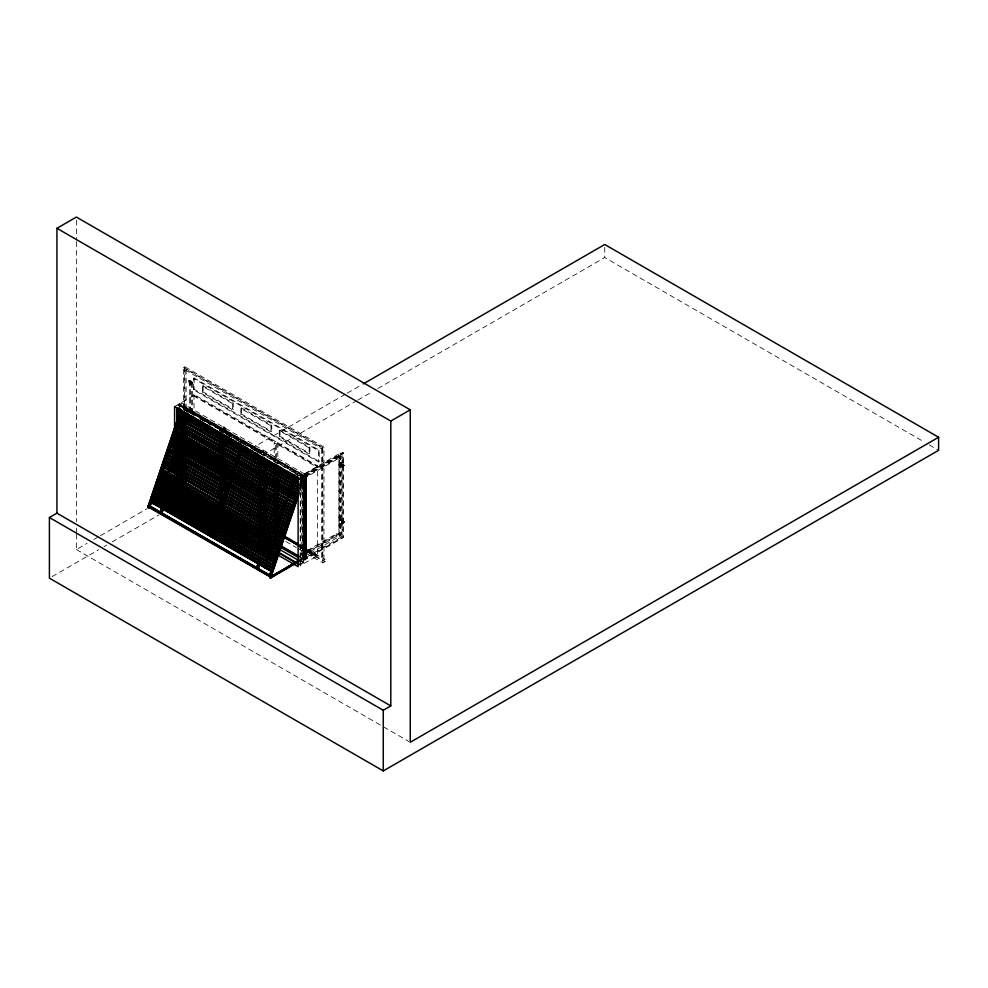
<?xml version="1.0" encoding="UTF-8"?>
<svg xmlns="http://www.w3.org/2000/svg" width="988" height="988" viewBox="0 0 988 988"><rect width="100%" height="100%" fill="white"/><g stroke="black" fill="none" stroke-linecap="round" stroke-linejoin="round"><path stroke-width="0.74" stroke-dasharray="4.94 3.71" d="M179.717 406.686L179.717 403.635L176.741 405.401L176.741 406.241L179.754 404.5L179.754 403.66L303.254 475.043L303.254 475.883L300.241 477.624L300.241 565.469L317.568 555.898L317.568 465.817L277.826 442.871L277.122 443.266L277.122 444.143L316.876 467.089L300.241 476.784M192.117 413.466L191.993 382.603M300.513 484.367L300.401 475.734L300.241 564.84L303.254 563.098L303.316 475.228L260.486 450.269M300.438 555.417L300.438 554.552L336.624 533.656L339.637 534.533L339.637 536.274L336.624 534.533L300.438 555.417L303.452 557.158L341.255 535.335L341.231 456.876L339.749 457.765L339.749 535.335L338.242 534.459M300.895 482.897L300.92 484.639L300.624 482.626M301.402 483.54L301.501 475.105L301.13 485.219L302.081 483.256C300.228 483.564 304.045 484.157 301.167 484.676C300.624 482.749 303.23 488.393 299.982 490.419M301.402 475.154L302.242 475.549L301.933 484.108M302.353 483.997L302.242 475.549M302.563 474.796L302.501 562.666L300.488 563.827M304.106 543.696L305.156 543.894L304.106 543.696L304.106 474.895L342.799 452.566L343.515 452.973L343.515 537.509L304.81 559.838L304.106 559.43C302.118 555.231 307.799 549.217 303.711 551.341C300.513 541.893 307.811 540.152 305.181 550.995M304.316 556.664L304.316 554.923L339.749 534.459M304.329 554.046L304.329 553.169L306.589 554.478L305.835 554.046L305.835 477.34L306.564 477.772L306.589 555.355L304.329 554.046L338.995 534.026L341.255 535.335M304.329 543.536L304.329 474.734L304.106 558.553L342.046 536.657L342.046 452.998M304.934 544.067L305.07 488.443L303.501 488.566L305.156 488.813L305.181 481.724L303.464 481.724L305.181 481.724M305.156 543.894L305.156 559.64L305.156 475.105L304.934 543.672M305.835 554.046L305.835 475.599L338.995 456.456L338.242 456.024M306.589 553.613L306.589 476.908L306.589 558.825M338.995 534.903L338.995 455.591L341.255 456.888L305.156 477.71L305.181 488.69M304.329 558.393L302.822 557.528L302.822 474.734L340.502 452.973L340.502 535.768L342.046 536.657M340.601 462.668L340.601 463.533C336.785 465.706 342.601 460.877 339.292 463.36M341.601 524.134L341.601 519.12L343.281 518.169L343.355 523.245L342.428 523.875M304.897 559.776L304.106 559.43L342.799 537.089L342.799 452.566M223.696 432.386L225.956 431.077L225.178 433.238M191.956 382.591L189.733 381.652L189.214 380.368L189.239 382.998L191.536 384.32L192.215 382.85L192.215 382.023L189.35 380.429M301.846 558.405L301.105 559.677M342.861 464.298C343.552 466.744 345.121 464.15 342.206 466.756M340.304 519.849C338.674 521.565 340.971 517.564 340.502 520.096L339.057 520.874M342.231 521.392C343.799 519.91 340.601 522.998 343.96 522.467L344.293 521.763L342.614 520.837M343.367 521.948L342.181 523.764L343.589 522.244M305.181 544.03L303.489 543.894M301.254 559.764L301.464 559.183M342.861 464.731L344.367 465.595M299.907 486.01L300.451 484.404M300.204 487.072L301.266 484.157L302.13 484.663L300.167 490.443M300.179 487.59L301.266 484.157L301.945 484.589M189.103 380.726C192.87 380.639 190.919 385.32 188.535 382.047L189.288 380.763M189.239 382.998L189.795 381.664M339.576 463.002L340.205 462.742M343.256 466.768L343.145 461.507L343.355 466.83M342.428 518.465L341.7 519.182L341.7 524.196L343.169 523.344M192.215 382.85L188.93 381.072L191.993 382.961M341.7 462.347C340.008 464.718 343.169 468.349 341.687 467.793L341.7 462.347L343.355 461.606M191.277 382.257L192.129 382.689M342.083 523.615L343.96 522.467M304.329 488.196L305.07 488.443M342.428 467.46L343.268 467.003M311.776 553.935C317.037 550.538 311.726 556.182 313.492 554.058M342.206 466.497L344.367 465.163M225.202 431.509L261.165 452.282L261.165 453.146L261.931 451.849L260.412 453.591L261.993 454.492L261.993 451.133L263.5 450.269L263.5 456.419M183.484 408.736L183.484 367.301L184.62 366.647L323.978 447.107L323.978 560.245L325.114 559.591L325.114 561.555L322.854 562.864L297.684 548.328M184.991 409.588L184.991 369.907L186.127 369.253L322.471 447.972L322.471 559.381L323.978 560.245M193.376 378.429L194.13 377.984L319.248 450.219L319.248 461.532L318.494 461.976L193.376 389.741L193.376 378.429L318.494 450.651L319.248 450.219M193.376 389.741L194.13 389.297L319.248 461.532M202.417 386.259L203.17 385.826L233.316 403.228L233.316 409.316L232.563 409.748L202.417 392.347L202.417 386.259L232.563 403.66L233.316 403.228M174.58 406.599L193.302 395.793L194.031 394.496L275.566 441.562L275.566 461.408M178.47 405.253L180.508 404.944M202.417 392.347L203.17 391.915L233.316 409.316M180.248 406.278L179.223 405.685M181.236 405.71L179.532 404.635M184.991 404.932L183.484 405.809L306.589 476.908M186.053 408.748L186.67 408.402L186.806 410.057L221.151 429.879M240.862 408.452L241.615 408.019L271.762 425.42L271.762 431.509L271.008 431.941L240.862 414.54L240.862 408.452L271.008 425.853L271.762 425.42M240.862 414.54L241.615 414.108L271.762 431.509M223.263 431.793L223.263 427.248L224.153 426.89L225.82 427.853L225.82 434.115M224.239 427.606L222.732 428.471L222.732 431.83L224.239 430.966M223.263 427.248L225.82 428.002M222.053 431.595L222.72 431.2L220.596 430.854M224.449 432.818L225.956 431.077M279.295 430.644L280.049 430.2L309.936 447.453L309.936 453.554L309.182 453.986L279.295 436.733L279.295 430.644L309.182 447.897L309.936 447.453M76.385 534.138L76.385 549.526L87.068 543.363M93.737 539.51L99.072 536.435M100.406 535.669L147.101 508.709M251.174 448.626L345.899 393.928M347.233 393.162L361.904 384.69M279.295 436.733L280.049 436.301L309.936 453.554M193.302 394.916L274.862 441.969L275.566 441.562M274.17 461.606L274.17 443.229L274.862 441.969M259.659 453.146L261.931 451.849M274.17 443.229L277.122 444.143M264.253 452.442L265.76 451.565M52.068 576.621L98.788 549.649M104.135 546.562L106.803 545.03M112.138 541.943L158.858 514.97M262.993 454.851L356.433 400.906M357.767 400.128L372.451 391.656M377.786 388.568L604.73 257.547L923.916 441.821M184.991 369.907L321.347 448.626L322.471 447.972M183.484 367.301L322.854 447.762L323.978 447.107M277.122 443.266L316.876 466.225L317.568 465.817M301.34 475.969L302.044 475.561L301.34 477.686L301.34 475.969L179.483 405.611L179.483 407.328M300.303 476.969L303.316 475.228M303.254 475.833L301.748 476.698L264.253 455.048L265.76 454.184L303.254 475.833L303.254 563.098L299.846 561.135M304.329 474.734L304.329 475.599L343.515 452.973M304.329 475.599L342.046 453.863L340.502 452.973M301.785 477.945L302.489 475.821M302.044 478.093L301.34 480.23L302.044 478.093L296.042 474.623M305.835 476.475L338.995 457.333L339.749 457.765M339.242 466.447L341.193 466.114L341.193 460.025L340.502 459.618L339.242 460.346L339.242 466.447L341.193 466.114M340.465 520.071L340.564 519.132L339.057 520.009M300.438 554.552L304.316 554.923M309.911 553.28L311.195 552.7M302.822 557.528L303.452 555.417M299.302 560.418L301.723 559.208M301.846 560.097L301.093 561.456L301.723 560.085M313.233 553.231L314.11 552.823M313.678 555.454L314.925 554.774M299.957 547.685L321.347 560.035L322.471 559.381M190.412 384.764L191.746 384.431L191.746 381.813L190.474 379.8M190.215 384.851L188.992 382.85L188.992 380.232L190.314 380.269M314.036 553.502L313.962 554.293M313.134 553.947L313.443 553.342M302.13 484.663L301.167 484.676L301.155 476.167L300.315 475.796M191.141 382.344L192.055 382.665M344.244 521.726L342.601 524.011M304.106 474.895L304.934 475.265M189.313 381.121L190.091 381.504L190.141 412.329M929.251 444.909L938.6 450.306M339.86 462.977L339.81 463.817M342.206 464.669L343.713 465.533M342.206 465.101L343.713 465.966M189.214 380.368L191.61 381.739L191.536 384.32M193.302 395.793L274.862 442.834M305.835 475.599L307.317 476.463M302.044 475.561L180.187 405.204L180.187 406.92M182.731 407.118L261.24 452.442M184.151 409.217L302.044 477.278M184.41 409.699L185.954 409.687L220.25 429.533L220.25 431.262M185.917 410.576L193.846 415.145L183.385 409.242M200.762 419.147L211.16 425.149M221.003 430.83L220.25 430.398L222.51 429.088L222.51 432.176M226.363 433.917L245.098 444.736M250.335 447.762L259.696 453.171M183.447 409.625L188.757 412.688M219.213 430.274L227.166 434.856M227.87 435.263L231.847 437.561M239.084 441.747L244.382 444.798M304.551 482.206L303.501 481.601L303.501 488.566M341.193 516.835L339.242 517.156L339.242 523.541L341.193 523.22M340.613 520.034L340.564 519.132M342.824 521.133L344.33 522.01M340.168 520.244L340.317 519.725M342.317 521.578L343.454 522.232M343.355 523.245L343.256 518.169M342.799 537.089L343.515 537.509M299.895 545.03L325.114 559.591M300.352 545.956L317.568 555.898M300.685 546.512L316.876 555.861M299.648 546.352L316.876 556.293M299.895 546.994L325.114 561.555M304.551 551.465C301.476 549.661 306.959 551.489 304.106 550.649L304.934 551.02L304.81 559.838M285.767 541.449L296.363 547.562M303.081 557.38L304.613 558.269M304.613 559.134L305.317 559.541M300.661 557.121L303.254 558.615L301.748 559.492L301.785 476.228M301.031 558.813L301.031 561.419M299.45 559.788L304.761 562.864L304.761 474.092L181.224 402.758L181.224 405.809M76.385 549.526L408.921 741.519M179.754 404.5L302.563 475.487M200.65 419.221L211.012 425.05M219.237 429.965L229.858 436.103M236.503 439.944L247.124 446.082M253.755 449.923L264.389 456.061M273.676 461.433L278.987 464.508M294.93 473.709L297.586 475.253M305.156 559.64L304.551 481.255M301.698 559.344L300.895 560.406L300.945 559.776M189.992 412.243L189.894 380.676M604.73 247.395L604.73 257.547M338.995 455.591L338.995 534.026M336.624 533.656L336.624 534.533M322.854 447.762L322.854 562.864M321.347 448.626L321.347 560.035M318.494 450.651L318.494 461.976M316.876 466.225L316.876 467.089M309.182 447.897L309.182 453.986M280.049 430.2L280.049 436.301M277.826 442.871L277.826 462.717M276.43 444.538L276.43 461.371M271.008 425.853L271.008 431.941M241.615 408.019L241.615 414.108M232.563 403.66L232.563 409.748M225.202 428.36L225.202 432.905M224.153 426.89L224.153 432.991M223.881 426.89L223.881 432.991M203.17 385.826L203.17 391.915M194.13 377.984L194.13 389.297M194.031 394.496L194.031 414.343M191.956 382.702L191.956 413.379M186.67 408.402L186.67 411.477M186.127 369.253L186.127 410.452M184.62 366.647L184.62 409.452M76.385 220.151L76.385 240.158M76.385 241.702L76.385 521.825M76.385 527.987L76.385 532.594M301.352 486.034L300.117 488.06L301.352 486.034M183.484 406.673L181.977 407.55L260.486 452.875L261.993 452.01L183.484 406.673M302.044 480.674L301.34 482.799L302.044 480.674"/><path stroke-width="1.48" d="M176.704 488.813L176.716 456.703M176.716 453.64L176.728 427.656M176.741 423.062L176.741 407.772M177.457 493.839L177.494 425.025M177.494 421.975L177.494 408.205M298.709 494.79L270.897 577.288L147.904 506.844L179.211 414.157L179.223 408.489M179.828 414.664L179.705 412.725M180.471 492.098L180.471 489.468M180.471 487.936L180.508 415.701M181.236 414.194L181.236 409.946M185.88 487.368L185.127 486.973L185.88 487.405L185.905 425.939M185.843 422.827L185.917 416.726M174.58 429.558L174.58 406.599L298.117 477.92L298.117 566.692L278.196 555.194M179.804 488.949L179.063 490.999L179.853 490.591L179.804 488.949L180.038 489.962L167.478 497.137M155.141 504.102L155.61 503.053M155.635 503.966L156.079 503.448M277.183 573.892L277.035 572.632M298.833 560.11L286.495 567.68L286.977 568.211M286.755 568.211L286.557 568.829L286.359 567.853M271.045 576.486L288.941 566.433L271.095 577.647L270.564 576.078L148.818 505.93L148.015 506.918L148.941 505.893L150.139 506.436L181.113 414.738L149.793 506.498M276.801 572.954L276.751 573.892M179.149 490.134L179.248 489.443M149.954 507.548C148.015 509.623 147.57 505.77 149.163 505.881M179.483 415.676L178.26 417.702L179.483 415.676L298.697 484.503M179.384 408.489L179.384 414.145L148.015 506.918L148.731 506.004M159.537 474.956L148.842 506.856L147.904 506.844M168.269 449.12L174.703 430.076M295.968 497.273L175.432 427.681L174.209 429.694L296.622 500.039L176.086 430.447M179.1 417.035L175.222 426.693L297.635 497.038L177.099 427.446M180.014 414.614L178.84 416.109M149.336 506.461L180.347 414.701L179.198 414.219M186.72 418.776L157.339 505.695L158.105 506.128L187.473 419.221L186.707 418.776M160.883 509.722L162.934 510.438L162.403 511.796L161.143 511.08L161.674 509.709L162.835 510.512M161.254 510.092L162.934 510.438M258.263 565.939L257.164 565.309L259.214 566.013L258.683 567.384L257.423 566.667L257.868 565.371L259.115 566.099L258.424 566.038M257.954 565.297L257.498 566.667L258.757 567.384M269.489 575.819L298.907 488.541L269.415 575.819L270.243 576.251L269.959 577.301L298.685 491.888M299.166 560.344L271.391 576.387C270.453 575.967 269.835 577.585 270.07 576.214M295.795 500.163L297.264 495.803M152.77 494.753L274.084 565.124L275.294 563.172M153.758 491.839L275.072 562.209L276.282 560.245M154.746 488.924L276.047 559.282L277.27 557.331M155.733 485.997L277.035 556.368L278.246 554.416M157.697 480.168L279.011 550.526L280.222 548.575M158.685 477.241L279.999 547.611L281.209 545.66M159.673 474.326L280.987 544.697L282.198 542.733M281.197 541.004L160.105 471.412L281.975 541.77L283.186 539.819M282.185 538.077L161.093 468.497L282.951 538.855L284.173 536.904M162.637 465.57L283.939 535.941L285.149 533.977M163.625 462.656L284.927 533.014L286.137 531.062M164.613 459.704L285.927 530.074L287.15 528.061M165.626 456.703L286.94 527.073L288.175 525.06M166.639 453.702L287.953 524.072L289.188 522.059M167.664 450.701L288.965 521.071L290.2 519.058M289.212 517.292L168.121 447.7L289.978 518.058L291.213 516.057M169.689 444.699L290.991 515.057L292.226 513.056M170.702 441.698L292.016 512.056L293.238 510.043M171.714 438.684L293.028 509.055L294.251 507.042M172.727 435.683L294.041 506.054L295.264 504.041M173.74 432.682L295.054 503.053L296.289 501.04M296.067 500.052L297.302 498.038M297.079 497.05L298.314 495.037M297.326 493.271L176.234 423.691L298.092 494.049L298.771 492.049L176.914 421.691L298.006 491.271M270.379 575.806L271.058 576.239L299.006 493.321M151.88 495.741L274.318 566.087L273.651 568.038L151.226 497.68L151.88 495.741L272.984 565.321M273.083 568.038L273.75 566.099M156.796 481.144L279.233 551.489L278.567 553.441L156.129 483.095L156.796 481.144L277.912 550.724M277.986 553.453L278.653 551.502M276.43 573.744L276.751 573.003M165.157 498.631L165.021 497.47M270.144 576.202L270.02 578.289L298.944 561.715M179.915 414.565L179.248 414.429M257.411 535.632L260.412 533.026L222.72 511.278L221.88 511.87M180.582 491.283L183.595 488.665L219.978 509.672M167.034 497.544L179.927 490.085M56.934 228.302L76.385 217.076L410.255 409.835L410.255 742.284L938.6 437.252L938.6 450.306L383.27 770.924L49.4 578.165L49.4 517.514L56.934 513.155L390.803 705.914L390.803 421.061L56.934 228.302L56.934 513.155M167.071 496.26C169.059 497.569 163.922 495.791 161.081 500.039M149.04 506.696L148.99 505.893L149.04 506.696L149.929 506.301M153.758 504.127L167.256 496.322M168.466 495.482L173.406 492.777M180.001 489.011L177.346 491.011L176.852 490.554L176.889 491.493L177.642 491.061M153.325 504.522L155.524 503.25M363.238 383.912L604.73 244.493L938.6 437.252M148.237 506.362L148.435 508.067L149.954 507.4M160.093 501.558L165.922 498.335M174.58 495.371L176.704 494.148M225.931 509.61L225.178 510.043L225.178 448.601M390.803 421.061L410.255 409.835M272.824 530.865C275.232 530.062 272.737 529.21 272.935 530.927M272.824 531.445L273.577 530.433M273.219 532.1L274.466 531.421M274.862 532.038L274.17 532.001L274.17 469.251M277.122 533.347L277.826 532.952L299.018 545.191M270.589 576.128L269.798 576.498M270.218 576.98L270.897 577.288M49.4 517.514L383.27 710.273L390.803 705.914M179.606 412.675L179.433 414.256M175.432 427.681L296.746 498.051M167.318 451.701L288.632 522.072M166.305 454.702L287.619 525.073M165.292 457.703L286.606 528.074M164.28 460.704L285.581 531.075M163.292 463.619L284.606 533.989M162.304 466.546L283.618 536.904M150.806 500.595L272.663 570.953M295.054 503.053L175.074 433.448M294.041 506.054L174.049 436.449M161.143 511.08L162.477 511.796M257.868 565.371L257.3 565.482M274.084 565.124L154.091 495.519M273.318 569.002L150.905 498.656L271.996 568.236M272.342 571.929L149.929 501.583L271.008 571.163M271.058 576.239L148.632 505.387L269.699 575.053M192.104 416.343L194.76 417.875M197.402 419.406L211.975 427.816M219.916 432.411L223.893 434.695M226.548 436.227L229.191 437.758M231.847 439.29L235.811 441.587M238.466 443.118L241.109 444.637M243.764 446.168L247.741 448.466M250.384 449.997L253.039 451.528M255.682 453.06L258.337 454.579M262.314 456.876L264.957 458.407M274.232 463.767L282.173 468.349M286.149 470.646L294.103 475.228M296.746 476.759L299.401 478.291M299.401 479.143L179.483 409.872L179.483 408.143M298.697 479.551L179.483 410.712L179.483 412.441L298.697 481.267M184.151 414.33L186.806 415.862M189.449 417.393L197.402 421.975M200.058 423.506L204.022 425.803M211.975 430.385L215.952 432.682M218.595 434.214L221.25 435.745M223.893 437.276L227.87 439.561M230.513 441.093L233.168 442.624M235.811 444.155L238.466 445.687M242.443 447.984L245.086 449.503M247.741 451.034L250.384 452.566M254.361 454.863L257.016 456.394M259.659 457.926L262.314 459.445M266.278 461.742L274.232 466.336M282.173 470.918L286.149 473.215M288.805 474.746L291.448 476.278M295.424 478.575L298.08 480.094M241.158 448.601L240.38 448.182L240.405 443.6M294.523 479.415L293.745 478.995L293.769 474.413M298.784 481.934L179.569 413.108L179.26 414.861L298.475 483.688M181.224 415.417L201.095 426.89M203.75 428.421L213.025 433.769M215.668 435.3L230.241 443.711M232.884 445.242L271.305 467.423M273.948 468.942L283.223 474.302M285.878 475.833L299.117 483.478M178.939 415.726L299.475 485.318M178.816 417.677L299.352 487.269M178.26 417.702L298.796 487.294M178.482 418.677L299.018 488.27M177.914 418.702L298.462 488.294M298.339 490.27L177.247 420.69L299.105 491.048M296.993 494.272L175.889 424.692L297.759 495.05M294.955 500.274L173.863 430.694L295.733 501.052M293.942 503.275L172.851 433.695L294.72 504.053M292.93 506.276L171.838 436.696L293.695 507.054M173.036 439.45L292.25 508.289M291.917 509.289L170.825 439.697L292.683 510.055M172.023 442.451L291.238 511.29M290.904 512.29L169.812 442.698L291.67 513.056M171.01 445.465L290.225 514.291M289.892 515.291L168.8 445.699L290.657 516.057M288.879 518.292L167.775 448.7L289.645 519.058M170.307 452.232L288.2 520.293M168.639 452.467L287.854 521.294M169.294 455.233L287.187 523.294M167.627 455.468L286.841 524.295M168.281 458.234L286.174 526.295M166.614 458.469L285.828 527.296M167.268 461.235L285.149 529.296M165.601 461.47L284.816 530.297M166.268 464.175L284.161 532.248M164.613 464.385L283.828 533.211M165.28 467.102L283.173 535.163M265.377 525.11L272.021 528.938M277.332 532.013L298.561 544.264M264.87 525.468L275.566 531.643M163.625 467.312L282.84 536.138M265.439 526.159L274.862 531.606M277.122 532.915L299.376 545.759M283.754 537.176L298.327 545.586M281.852 539.053L160.76 469.473L282.63 539.831M280.876 541.967L159.772 472.388L281.642 542.745M252.422 526.653L255.089 528.197M188.387 490.554L214.939 505.893M217.595 507.424L220.25 508.956M223.696 510.944L230.352 514.785M234.354 517.095L237.021 518.626M239.676 520.17L259.659 531.705L259.659 525.542M162.328 475.858L280.209 543.919M279.888 544.894L158.796 475.302L280.654 545.66M299.376 556.38L265.76 536.978L265.76 532.371M259.671 535.2L260.486 535.669L260.486 515.736M264.253 537.843L277.183 545.314M279.765 546.796L299.154 557.998M160.007 478.007L279.221 546.833M179.1 489.282L179.198 490.097M278.9 547.809L157.808 478.229L279.666 548.587M177.605 490.122L178.235 490.542M159.031 480.921L278.246 549.76M298.549 561.727L298.574 560.826M177.457 494.58L181.459 496.89M184.126 498.434L186.794 499.977M189.461 501.521L193.475 503.831M196.143 505.374L198.81 506.906M202.812 509.228L205.479 510.759M208.147 512.303L210.815 513.846M214.828 516.156L217.496 517.7M226.832 523.097L229.5 524.628M233.501 526.95L236.181 528.481M238.849 530.025L248.186 535.422M257.535 540.819L265.537 545.438M268.205 546.981L272.206 549.291M276.22 551.6L298.907 564.704M158.031 483.848L277.245 552.675M276.924 553.651L155.832 484.058L277.702 554.416M182.558 499.965L185.213 501.509M189.19 503.806L191.857 505.337M194.513 506.869L197.168 508.412M201.144 510.71L203.812 512.241M206.467 513.772L209.123 515.304M213.099 517.613L215.767 519.145M218.422 520.676L221.077 522.207M223.733 523.751L227.722 526.048M230.377 527.58L239.676 532.952M242.332 534.483L250.297 539.09M254.287 541.387L262.252 545.981M271.552 551.353L274.207 552.885M157.055 486.763L276.269 555.589M275.936 556.565L154.844 486.985L276.714 557.343M156.067 489.69L275.282 558.516M274.948 559.48L153.856 489.9L275.726 560.258M155.079 492.604L274.293 561.431M273.972 562.407L152.868 492.827L274.738 563.185M153.115 498.446L272.33 567.273M152.127 501.361L271.342 570.187M148.299 505.893L270.082 576.523M148.682 506.399L268.748 575.72M174.58 406.599L298.117 478.007M220.25 507.215L185.954 487.368L185.954 425.914M279.95 549.624L298.524 560.357M178.211 492.53L178.964 492.963M279.592 552.897L299.488 564.407M179.161 489.381L179.063 488.393M179.594 489.789L178.989 490.962L178.989 488.356M383.27 710.273L383.27 770.924M288.657 566.272L288.62 567.421M277.826 470.35L277.826 500.879M277.826 503.942L277.826 526.839M276.43 470.56L276.43 475.154M276.43 478.217L276.43 528.716M265.76 463.384L265.76 494.049M265.76 497.112L265.76 504.782M265.76 507.844L265.76 529.309M264.253 459.655L264.253 536.311M261.24 461.643L261.24 469.312M261.24 493.839L261.24 513.772M261.24 524.505L261.24 533.705M260.486 460.544L260.486 501.941M260.486 505.004L260.486 512.673M259.696 468.534L259.696 476.216L259.659 460.853M259.696 486.973L259.696 479.291L259.659 487.035M259.696 493.111L259.696 500.793M259.696 503.868L259.696 511.549M259.696 520.762L259.696 523.838M259.659 490.122L259.659 522.467M225.178 437.845L225.178 445.526M223.696 438.549L223.696 490.913M223.696 494L223.696 509.4M222.72 435.819L222.72 440.438M222.72 443.526L222.72 463.545M222.72 468.164L222.72 491.258M222.72 495.877L222.72 498.952M222.72 503.571L222.72 512.747M222.053 439.29L222.053 465.459M222.053 468.547L222.053 476.241M222.053 479.328L222.053 500.879M222.053 503.954L222.053 511.87L221.88 503.954M221.88 439.29L221.88 465.459M221.88 468.547L221.88 476.241M221.88 479.328L221.88 500.879M220.596 438.45L220.596 511.142M220.25 440.413L220.25 453.443M220.25 459.593L220.25 501.064M187.757 413.07L187.732 417.257M187.004 414.021L186.979 416.825M185.954 416.701L185.954 422.839M184.41 417.405L184.41 454.369M184.41 457.456L184.41 488.257M182.731 416.368L182.731 431.781M182.731 434.868L182.731 442.575M182.731 445.662L182.731 478.031M182.731 481.119L182.731 489.9M181.977 419.814L181.977 481.144M181.977 484.206L181.977 488.801M180.347 409.044L180.248 414.762L178.458 413.725L178.458 408.081M174.58 432.621L174.58 441.797M174.58 444.859L174.58 490.777M240.133 449.614L210.753 536.533L211.518 536.966L240.887 450.046L240.121 449.614M293.498 480.427L264.117 567.334L264.883 567.779L294.251 480.86L293.485 480.427M271.441 576.486L271.391 577.622L271.428 576.412"/></g></svg>
